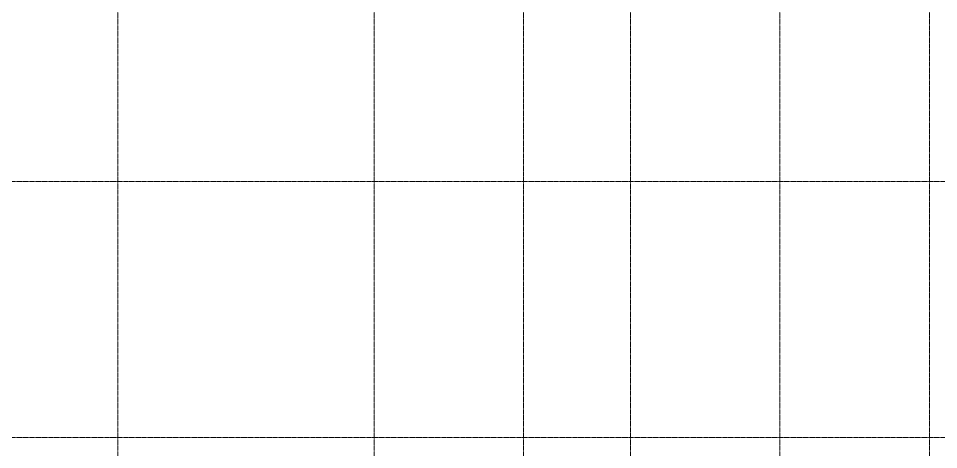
# Model space of a CAD drawing. Header units: millimetres. Extents: x -4730 to 98194, y -4296 to 93388.
# Drawn here: x 36673 to 58217, y 54217 to 64326 of the extents above; entities that cross this region are included whole.
import ezdxf

# ---------------------------------------------------------------- set-up
doc = ezdxf.new("R2010")
doc.units = ezdxf.units.MM
doc.linetypes.add('Линия сетки', pattern=[22.225, 12.7, -3.175, 3.175, -3.175])
doc.layers.add('Оси', color=7, linetype='Continuous', lineweight=9)

msp = doc.modelspace()

# ---------------------------------------------------------------- linework, layer by layer
at = {"layer": 'Оси', "linetype": 'Линия сетки'}
for p, q in [((39000, 93388.3703), (39000, -3096.3487)), ((45000, 93388.3703), (45000, -3096.3487)), ((48500, 93388.3703), (48500, -3096.3487)), ((51000, 93388.3703), (51000, -3096.3487)), ((54500, 93388.3703), (54500, -3096.3487)), ((58000, 93388.3703), (58000, -3096.3487)), ((98194.2682, 60500), (-3530.0173, 60500)), ((98194.2682, 54500), (-3530.0173, 54500))]:
    msp.add_line(p, q, dxfattribs=at)

doc.saveas('drawing.dxf')
